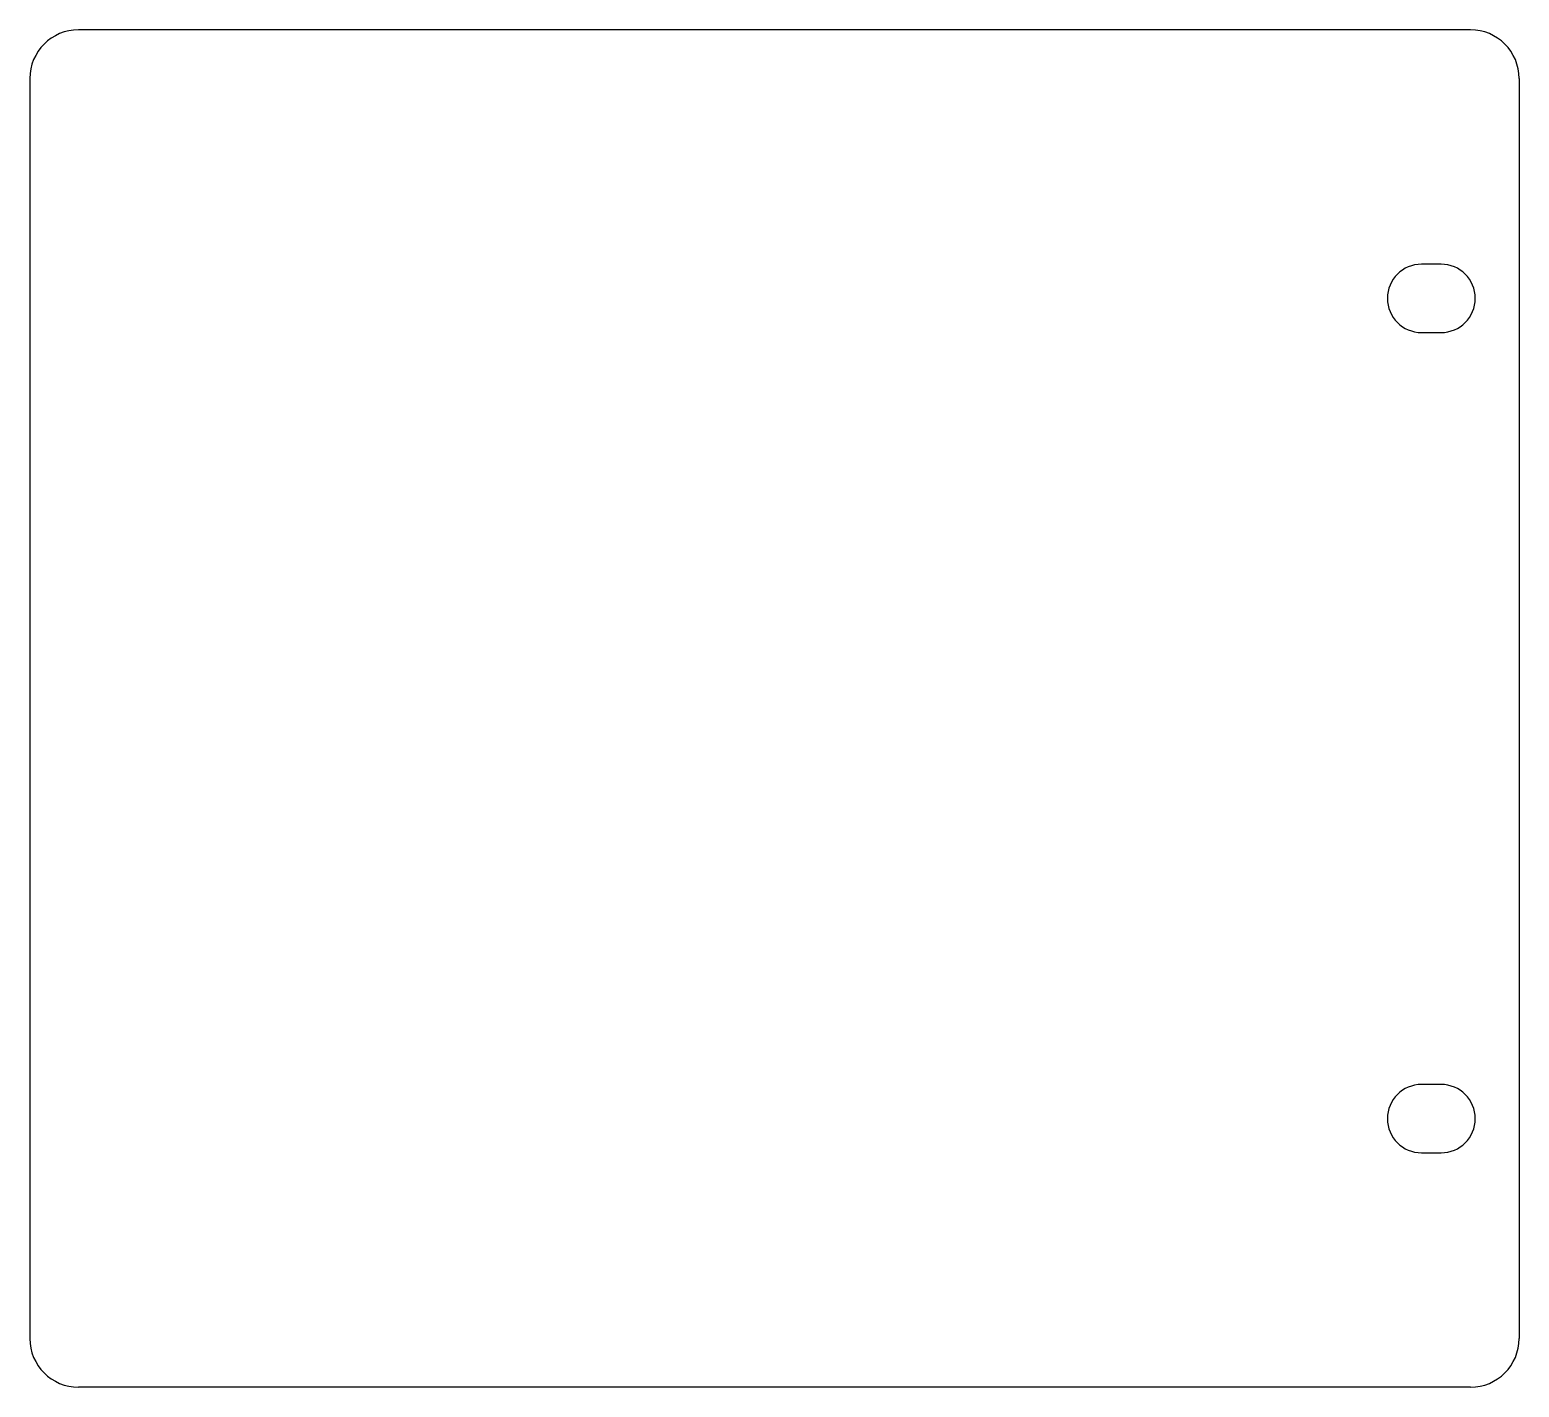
# Model space of a CAD drawing. Header units: millimetres. Extents: x -135 to 18, y -70 to 70.
import ezdxf

# ---------------------------------------------------------------- set-up
doc = ezdxf.new("R2010")
doc.units = ezdxf.units.MM

msp = doc.modelspace()

# ---------------------------------------------------------------- linework, layer by layer
at = {"color": 7, "linetype": 'Continuous', "lineweight": 25}
for p, q in [((12.52, 69.5), (-130, 69.5)), ((-135, 64.5), (-135, -64.5)), ((17.52, 64.5), (17.52, -64.5)), ((9.52, 45.5), (7.52, 45.5)), ((7.52, 38.5), (9.52, 38.5)), ((9.52, -38.5), (7.52, -38.5)), ((7.52, -45.5), (9.52, -45.5)), ((12.52, -69.5), (-130, -69.5))]:
    msp.add_line(p, q, dxfattribs=at)
for centre, radius, start, end in [((-130, 64.5), 5, 90, 180), ((12.52, 64.5), 5, 0, 90), ((7.52, 42), 3.5, 90, 270), ((9.52, 42), 3.5, 270, 90), ((7.52, -42), 3.5, 90, 270), ((9.52, -42), 3.5, 270, 90), ((-130, -64.5), 5, 180, 270), ((12.52, -64.5), 5, 270, 0)]:
    msp.add_arc(centre, radius, start, end, dxfattribs=at)

doc.saveas('drawing.dxf')
